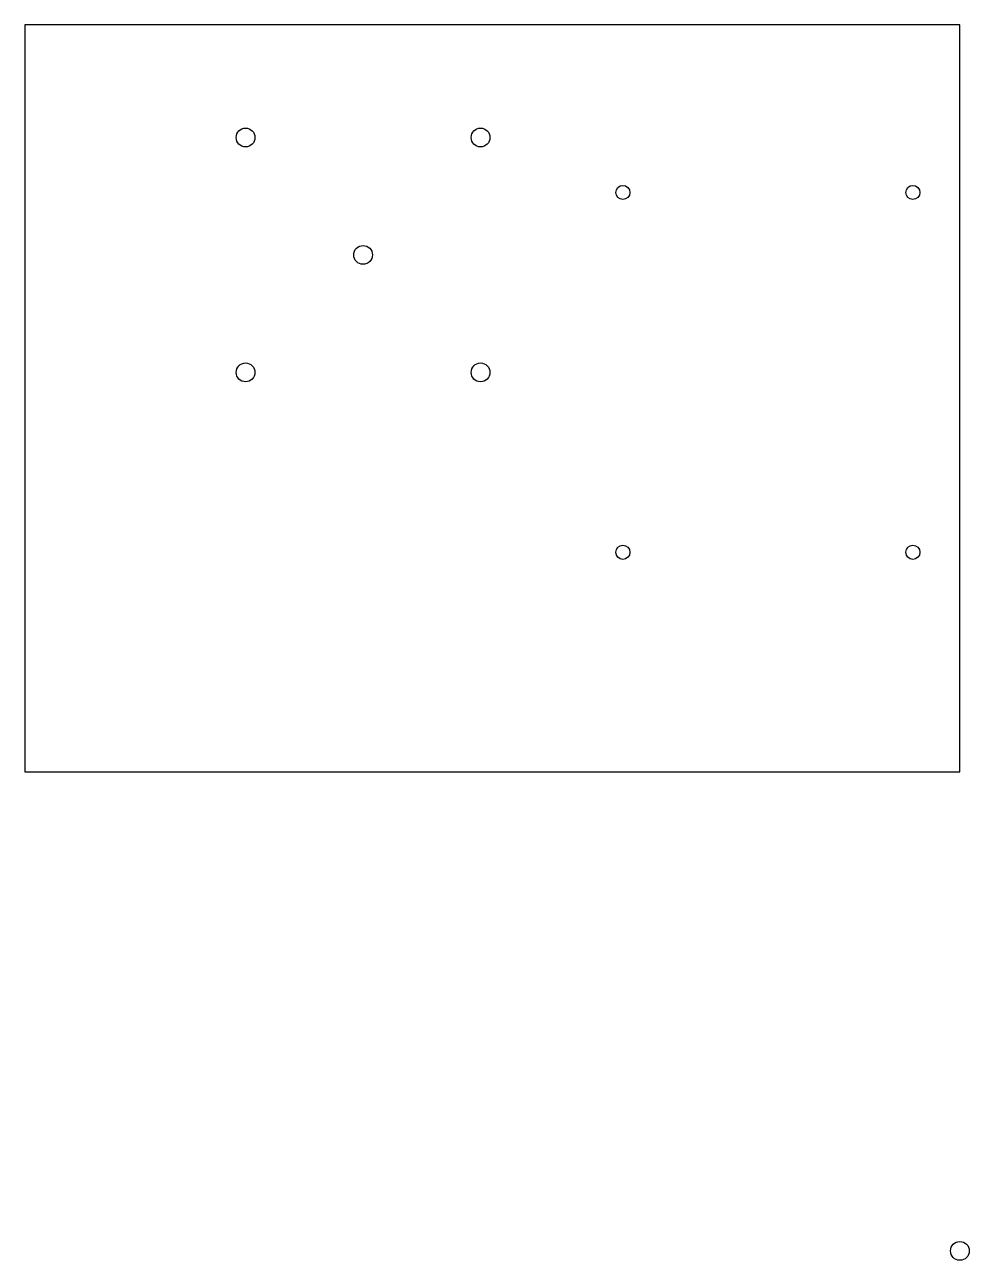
# Model space of a CAD drawing. Header units: millimetres. Extents: x 0 to 201, y -104 to 159.
import ezdxf

# ---------------------------------------------------------------- set-up
doc = ezdxf.new("R2010")
doc.units = ezdxf.units.MM
doc.layers.get('0').update_dxf_attribs({"linetype": 'CONTINUOUS', "lineweight": 25, "true_color": 0x000000})

msp = doc.modelspace()

# ---------------------------------------------------------------- linework, layer by layer
for p, q in [((199, 159), (0, 159)), ((0, 159), (0, 0)), ((199, 0), (199, 159)), ((0, 0), (199, 0))]:
    msp.add_line(p, q)
for centre, radius in [((47, 135), 2), ((97, 135), 2), ((127.28, 123.3), 1.5), ((189, 123.3), 1.5), ((72, 110), 2), ((47, 85), 2), ((97, 85), 2), ((127.28, 46.7), 1.5), ((189, 46.7), 1.5), ((199, -102), 2)]:
    msp.add_circle(centre, radius)

doc.saveas('drawing.dxf')
